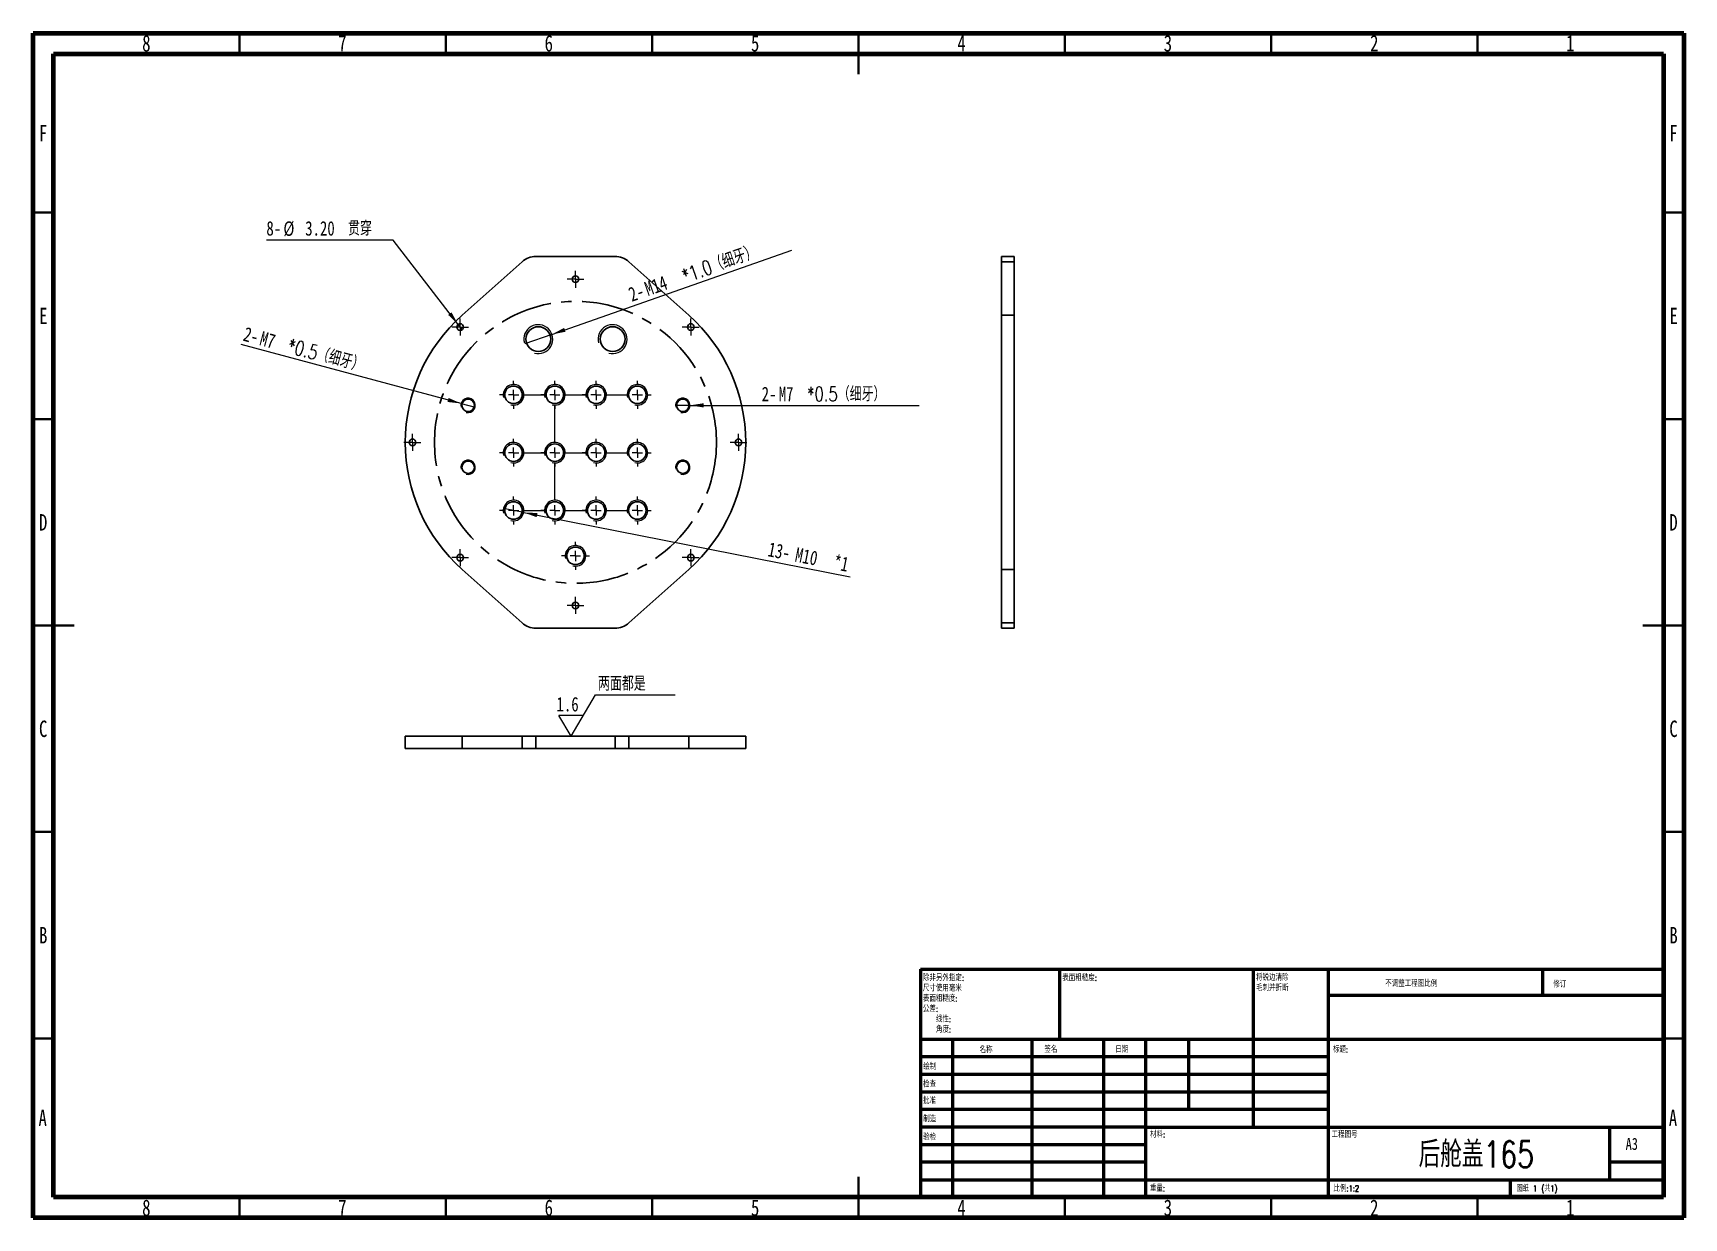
# Model space of a CAD drawing. Header units: millimetres. Extents: x 15 to 415, y 5 to 292.
import ezdxf

# ---------------------------------------------------------------- set-up
doc = ezdxf.new("R2010")
doc.units = ezdxf.units.MM
doc.linetypes.add('CENTERX2', pattern=[20.32, 12.7, -2.54, 2.54, -2.54])
doc.styles.add('SLDTEXTSTYLE0', font='TXT', dxfattribs={"width": 0.75})
doc.styles.add('SLDTEXTSTYLE1', font='TXT', dxfattribs={"width": 0.75, "bigfont": 'bigfont'})
doc.styles.add('SLDTEXTSTYLE2', font='TXT', dxfattribs={"width": 0.694444, "bigfont": 'bigfont'})
doc.dimstyles.new('SLDDIMSTYLE0', dxfattribs={"dimtxt": 3.5, "dimasz": 3.302, "dimexe": 0, "dimexo": 0.0625, "dimgap": 0.875, "dimtad": 1, "dimlfac": 2, "dimrnd": 1e-09, "dimzin": 12, "dimdsep": 46, "dimtxsty": 'SLDTEXTSTYLE0', "dimblk1": 'NONE', "dimsah": 1, "dimcen": 0, "dimadec": 0, "dimazin": 3, "dimtfac": 1, "dimtmove": 0, "dimatfit": 3, "dimldrblk": 'NONE', "dimfxl": 0, "dimfrac": 2, "dimtolj": 1, "dimtzin": 12, "dimarcsym": 0})
doc.dimstyles.new('SLDDIMSTYLE1', dxfattribs={"dimtxt": 3.5, "dimasz": 3.302, "dimexe": 0, "dimexo": 0.0625, "dimgap": 0.875, "dimtad": 0, "dimtih": 1, "dimtoh": 1, "dimlfac": 2, "dimrnd": 1e-09, "dimzin": 4, "dimdsep": 46, "dimtxsty": 'SLDTEXTSTYLE0', "dimblk1": 'NONE', "dimsah": 1, "dimcen": 0, "dimadec": 0, "dimazin": 1, "dimtfac": 1, "dimtmove": 0, "dimatfit": 3, "dimldrblk": 'NONE', "dimfxl": 0, "dimfrac": 2, "dimtolj": 1, "dimtzin": 12, "dimarcsym": 0})
doc.dimstyles.new('SLDDIMSTYLE2', dxfattribs={"dimtxt": 3.5, "dimasz": 3.302, "dimexe": 0, "dimexo": 0.0625, "dimgap": 0.875, "dimtad": 1, "dimlfac": 2, "dimrnd": 1e-09, "dimzin": 12, "dimdsep": 46, "dimtxsty": 'SLDTEXTSTYLE0', "dimblk1": 'NONE', "dimsah": 1, "dimcen": 0, "dimadec": 0, "dimazin": 3, "dimtfac": 1, "dimtmove": 0, "dimatfit": 3, "dimldrblk": 'NONE', "dimfxl": 0, "dimfrac": 2, "dimtolj": 1, "dimtzin": 12, "dimarcsym": 0})

# ---------------------------------------------------------------- blocks, each defined once
blk = doc.blocks.new('_D')
at = {"color": 7, "linetype": 'Continuous', "lineweight": 0}
for q in [(128.97, 176.84), (213.01, 160.32)]:
    blk.add_line((133.88, 175.88), q, dxfattribs=at)
at = {"color": 7, "linetype": 'Continuous', "lineweight": 18}
blk.add_solid([(133.88, 175.88), (137.02, 174.74), (137.22, 175.74)], dxfattribs=at)
at = {"color": 7, "linetype": 'Continuous', "lineweight": 18, "char_height": 3.5, "attachment_point": 1, "rotation": 348.8753, "style": 'SLDTEXTSTYLE0'}
for s, insert in [('13-', (193.51, 168.75)), ('M10', (200.11, 167.45)), ('*1', (209.39, 165.63))]:
    blk.add_mtext(s, dxfattribs=dict(at, insert=insert))
blk = doc.blocks.new('_None')
blk = doc.blocks.new('_D_1')
at = {"color": 7, "linetype": 'Continuous', "lineweight": 0}
for p, q in [((102.22, 241.87), (71.54, 241.87)), ((118.01, 221.42), (102.22, 241.87)), ((118.99, 220.16), (118.01, 221.42))]:
    blk.add_line(p, q, dxfattribs=at)
at = {"color": 7, "linetype": 'Continuous', "lineweight": 18}
blk.add_solid([(118.01, 221.42), (116.39, 224.35), (115.59, 223.73)], dxfattribs=at)
at = {"color": 7, "linetype": 'Continuous', "lineweight": 18, "char_height": 3.5, "attachment_point": 1}
for s, insert, style in [('8-', (71.54, 246.44), 'SLDTEXTSTYLE0'), ('%%c', (75.67, 246.38), 'SLDTEXTSTYLE0'), ('3.20', (80.95, 246.44), 'SLDTEXTSTYLE0'), ('贯穿', (91.32, 246.44), 'SLDTEXTSTYLE1')]:
    blk.add_mtext(s, dxfattribs=dict(at, insert=insert, style=style))
blk = doc.blocks.new('_D_2')
at = {"color": 7, "linetype": 'Continuous', "lineweight": 0}
for q in [(198.83, 239.43), (134.12, 216.7)]:
    blk.add_line((140.73, 219.02), q, dxfattribs=at)
at = {"color": 7, "linetype": 'Continuous', "lineweight": 18}
blk.add_solid([(140.73, 219.02), (144.01, 219.64), (143.68, 220.59)], dxfattribs=at)
at = {"color": 7, "linetype": 'Continuous', "lineweight": 18, "char_height": 3.5, "attachment_point": 1, "rotation": 19.3567}
for s, insert, style in [('*1.0（细牙）', (171.75, 234.7), 'SLDTEXTSTYLE1'), ('M14', (162.83, 231.56), 'SLDTEXTSTYLE0'), ('2-', (158.92, 230.19), 'SLDTEXTSTYLE0')]:
    blk.add_mtext(s, dxfattribs=dict(at, insert=insert, style=style))
blk = doc.blocks.new('_D_3')
at = {"color": 7, "linetype": 'Continuous', "lineweight": 0}
for q in [(170.68, 201.82), (229.67, 201.82)]:
    blk.add_line((174.18, 201.82), q, dxfattribs=at)
at = {"color": 7, "linetype": 'Continuous', "lineweight": 18}
blk.add_solid([(174.18, 201.82), (177.48, 201.31), (177.48, 202.33)], dxfattribs=at)
at = {"color": 7, "linetype": 'Continuous', "lineweight": 18, "char_height": 3.5, "attachment_point": 1}
for s, insert, style in [('2-', (191.54, 206.32), 'SLDTEXTSTYLE0'), ('M7', (195.68, 206.32), 'SLDTEXTSTYLE0'), ('*0.5（细牙）', (202.55, 206.32), 'SLDTEXTSTYLE1')]:
    blk.add_mtext(s, dxfattribs=dict(at, insert=insert, style=style))
blk = doc.blocks.new('_D_4')
at = {"color": 7, "linetype": 'Continuous', "lineweight": 0}
for q in [(65.43, 216.56), (122.12, 201.37)]:
    blk.add_line((118.74, 202.27), q, dxfattribs=at)
at = {"color": 7, "linetype": 'Continuous', "lineweight": 18}
blk.add_solid([(118.74, 202.27), (115.68, 203.62), (115.42, 202.64)], dxfattribs=at)
at = {"color": 7, "linetype": 'Continuous', "lineweight": 18, "char_height": 3.5, "attachment_point": 1, "rotation": 345}
for s, insert, style in [('2-', (66.6, 220.91), 'SLDTEXTSTYLE0'), ('M7', (70.59, 219.84), 'SLDTEXTSTYLE0'), ('*0.5（细牙）', (77.23, 218.06), 'SLDTEXTSTYLE1')]:
    blk.add_mtext(s, dxfattribs=dict(at, insert=insert, style=style))
blk = doc.blocks.new('SW_CENTERMARKSYMBOL_0')
at = {"color": 0, "linetype": 'Continuous', "lineweight": 18}
for p, q in [((-1.25, 0), (-2.05, 0)), ((0, 0), (-1.25, 0)), ((0, 1.25), (0, 2.05)), ((0, 0), (0, 1.25)), ((0, 0), (0, -1.25)), ((0, 0), (1.25, 0)), ((1.25, 0), (2.05, 0)), ((0, -1.25), (0, -2.05))]:
    blk.add_line(p, q, dxfattribs=at)
blk = doc.blocks.new('SW_CENTERMARKSYMBOL_1')
at = {"color": 0, "linetype": 'Continuous', "lineweight": 18}
for p, q in [((-1.25, 0), (-2.05, 0)), ((0, 0), (-1.25, 0)), ((0, 1.25), (0, 2.05)), ((0, 0), (0, 1.25)), ((0, 0), (0, -1.25)), ((0, 0), (1.25, 0)), ((1.25, 0), (2.05, 0)), ((0, -1.25), (0, -2.05))]:
    blk.add_line(p, q, dxfattribs=at)
blk = doc.blocks.new('SW_CENTERMARKSYMBOL_2')
at = {"color": 0, "linetype": 'Continuous', "lineweight": 18}
for p, q in [((-1.25, 0), (-2.05, 0)), ((0, 0), (-1.25, 0)), ((0, 1.25), (0, 2.05)), ((0, 0), (0, 1.25)), ((0, 0), (0, -1.25)), ((0, 0), (1.25, 0)), ((1.25, 0), (2.05, 0)), ((0, -1.25), (0, -2.05))]:
    blk.add_line(p, q, dxfattribs=at)
blk = doc.blocks.new('SW_CENTERMARKSYMBOL_3')
at = {"color": 0, "linetype": 'Continuous', "lineweight": 18}
for p, q in [((-1.25, 0), (-2.05, 0)), ((0, 0), (-1.25, 0)), ((0, 1.25), (0, 2.05)), ((0, 0), (0, 1.25)), ((0, 0), (0, -1.25)), ((0, 0), (1.25, 0)), ((1.25, 0), (2.05, 0)), ((0, -1.25), (0, -2.05))]:
    blk.add_line(p, q, dxfattribs=at)
blk = doc.blocks.new('SW_CENTERMARKSYMBOL_4')
at = {"color": 0, "linetype": 'Continuous', "lineweight": 18}
for p, q in [((-1.25, 0), (-2.05, 0)), ((0, 0), (-1.25, 0)), ((0, 1.25), (0, 2.05)), ((0, 0), (0, 1.25)), ((0, 0), (0, -1.25)), ((0, 0), (1.25, 0)), ((1.25, 0), (2.05, 0)), ((0, -1.25), (0, -2.05))]:
    blk.add_line(p, q, dxfattribs=at)
blk = doc.blocks.new('SW_CENTERMARKSYMBOL_5')
at = {"color": 0, "linetype": 'Continuous', "lineweight": 18}
for p, q in [((-1.25, 0), (-2.05, 0)), ((0, 0), (-1.25, 0)), ((0, 1.25), (0, 2.05)), ((0, 0), (0, 1.25)), ((0, 0), (0, -1.25)), ((0, 0), (1.25, 0)), ((1.25, 0), (2.05, 0)), ((0, -1.25), (0, -2.05))]:
    blk.add_line(p, q, dxfattribs=at)
blk = doc.blocks.new('SW_CENTERMARKSYMBOL_6')
at = {"color": 0, "linetype": 'Continuous', "lineweight": 18}
for p, q in [((-1.25, 0), (-2.05, 0)), ((0, 0), (-1.25, 0)), ((0, 1.25), (0, 2.05)), ((0, 0), (0, 1.25)), ((0, 0), (0, -1.25)), ((0, 0), (1.25, 0)), ((1.25, 0), (2.05, 0)), ((0, -1.25), (0, -2.05))]:
    blk.add_line(p, q, dxfattribs=at)
blk = doc.blocks.new('SW_CENTERMARKSYMBOL_7')
at = {"color": 0, "linetype": 'Continuous', "lineweight": 18}
for p, q in [((-1.25, 0), (-2.05, 0)), ((0, 0), (-1.25, 0)), ((0, 1.25), (0, 2.05)), ((0, 0), (0, 1.25)), ((0, 0), (0, -1.25)), ((0, 0), (1.25, 0)), ((1.25, 0), (2.05, 0)), ((0, -1.25), (0, -2.05))]:
    blk.add_line(p, q, dxfattribs=at)
blk = doc.blocks.new('SW_CENTERMARKSYMBOL_8')
at = {"color": 0, "linetype": 'Continuous', "lineweight": 18}
for p, q in [((-2.5, 0), (-3.375, 0)), ((0, 0), (-1.25, 0)), ((0, 2.5), (0, 3.375)), ((0, 0), (0, 1.25)), ((0, 0), (0, -1.25)), ((0, 0), (1.25, 0)), ((2.5, 0), (3.375, 0)), ((-2.5, -14), (-3.375, -14)), ((0, -14), (-1.25, -14)), ((0, -14), (0, -12.75)), ((0, -14), (0, -15.25)), ((0, -14), (1.25, -14)), ((2.5, -14), (3.375, -14)), ((-2.5, -28), (-3.375, -28)), ((0, -28), (-1.25, -28)), ((0, -28), (0, -26.75)), ((0, -28), (0, -29.25)), ((0, -28), (1.25, -28)), ((2.5, -28), (3.375, -28)), ((0, -30.5), (0, -31.375))]:
    blk.add_line(p, q, dxfattribs=at)
at = {"color": 0, "linetype": 'CENTERX2', "lineweight": 18}
for p, q in [((0, -11.5), (0, -2.5)), ((0, -25.5), (0, -16.5))]:
    blk.add_line(p, q, dxfattribs=at)
blk = doc.blocks.new('SW_CENTERMARKSYMBOL_9')
at = {"color": 0, "linetype": 'Continuous', "lineweight": 18}
for p, q in [((-22.5, 0), (-23.375, 0)), ((-20, 0), (-21.25, 0)), ((-20, 2.5), (-20, 3.375)), ((-20, 0), (-20, 1.25)), ((-20, 0), (-20, -1.25)), ((-20, 0), (-18.75, 0)), ((-12.5, 0), (-13.375, 0)), ((-10, 0), (-11.25, 0)), ((-10, 0), (-11.25, 0)), ((-10, 2.5), (-10, 3.375)), ((-10, 0), (-10, 1.25)), ((-10, 0), (-10, 1.25)), ((-10, 0), (-10, -1.25)), ((-10, 0), (-8.75, 0)), ((-10, 0), (-10, -1.25)), ((-10, 0), (-8.75, 0)), ((-7.5, 0), (-6.625, 0)), ((-2.5, 0), (-3.375, 0)), ((0, 0), (-1.25, 0)), ((0, 0), (-1.25, 0)), ((0, 2.5), (0, 3.375)), ((0, 0), (0, 1.25)), ((0, 0), (0, 1.25)), ((0, 0), (0, -1.25)), ((0, 0), (1.25, 0)), ((0, 0), (0, -1.25)), ((0, 0), (1.25, 0)), ((2.5, 0), (3.375, 0)), ((10, 0), (8.75, 0)), ((10, 2.5), (10, 3.375)), ((10, 0), (10, 1.25)), ((10, 0), (10, -1.25)), ((10, 0), (11.25, 0)), ((12.5, 0), (13.375, 0)), ((-20, -2.5), (-20, -3.375)), ((-10, -2.5), (-10, -3.375)), ((0, -2.5), (0, -3.375)), ((10, -2.5), (10, -3.375))]:
    blk.add_line(p, q, dxfattribs=at)
at = {"color": 0, "linetype": 'CENTERX2', "lineweight": 18}
for p, q in [((-17.5, 0), (-12.5, 0)), ((-7.5, 0), (-2.5, 0)), ((2.5, 0), (7.5, 0))]:
    blk.add_line(p, q, dxfattribs=at)
blk = doc.blocks.new('SW_CENTERMARKSYMBOL_10')
at = {"color": 0, "linetype": 'Continuous', "lineweight": 18}
for p, q in [((-22.5, 0), (-23.375, 0)), ((-20, 0), (-21.25, 0)), ((-20, 2.5), (-20, 3.375)), ((-20, 0), (-20, 1.25)), ((-20, 0), (-20, -1.25)), ((-20, 0), (-18.75, 0)), ((-12.5, 0), (-13.375, 0)), ((-10, 0), (-11.25, 0)), ((-10, 0), (-11.25, 0)), ((-10, 2.5), (-10, 3.375)), ((-10, 0), (-10, 1.25)), ((-10, 0), (-10, 1.25)), ((-10, 0), (-10, -1.25)), ((-10, 0), (-8.75, 0)), ((-10, 0), (-10, -1.25)), ((-10, 0), (-8.75, 0)), ((-7.5, 0), (-6.625, 0)), ((-2.5, 0), (-3.375, 0)), ((0, 0), (-1.25, 0)), ((0, 0), (-1.25, 0)), ((0, 2.5), (0, 3.375)), ((0, 0), (0, 1.25)), ((0, 0), (0, 1.25)), ((0, 0), (0, -1.25)), ((0, 0), (1.25, 0)), ((0, 0), (0, -1.25)), ((0, 0), (1.25, 0)), ((2.5, 0), (3.375, 0)), ((10, 0), (8.75, 0)), ((10, 2.5), (10, 3.375)), ((10, 0), (10, 1.25)), ((10, 0), (10, -1.25)), ((10, 0), (11.25, 0)), ((12.5, 0), (13.375, 0)), ((-20, -2.5), (-20, -3.375)), ((-10, -2.5), (-10, -3.375)), ((0, -2.5), (0, -3.375)), ((10, -2.5), (10, -3.375))]:
    blk.add_line(p, q, dxfattribs=at)
at = {"color": 0, "linetype": 'CENTERX2', "lineweight": 18}
for p, q in [((-17.5, 0), (-12.5, 0)), ((-7.5, 0), (-2.5, 0)), ((2.5, 0), (7.5, 0))]:
    blk.add_line(p, q, dxfattribs=at)
blk = doc.blocks.new('SW_CENTERMARKSYMBOL_11')
at = {"color": 0, "linetype": 'Continuous', "lineweight": 18}
for p, q in [((-22.5, 0), (-23.375, 0)), ((-20, 0), (-21.25, 0)), ((-20, 2.5), (-20, 3.375)), ((-20, 0), (-20, 1.25)), ((-20, 0), (-20, -1.25)), ((-20, 0), (-18.75, 0)), ((-12.5, 0), (-13.375, 0)), ((-10, 0), (-11.25, 0)), ((-10, 0), (-11.25, 0)), ((-10, 2.5), (-10, 3.375)), ((-10, 0), (-10, 1.25)), ((-10, 0), (-10, 1.25)), ((-10, 0), (-10, -1.25)), ((-10, 0), (-8.75, 0)), ((-10, 0), (-10, -1.25)), ((-10, 0), (-8.75, 0)), ((-7.5, 0), (-6.625, 0)), ((-2.5, 0), (-3.375, 0)), ((0, 0), (-1.25, 0)), ((0, 0), (-1.25, 0)), ((0, 2.5), (0, 3.375)), ((0, 0), (0, 1.25)), ((0, 0), (0, 1.25)), ((0, 0), (0, -1.25)), ((0, 0), (1.25, 0)), ((0, 0), (0, -1.25)), ((0, 0), (1.25, 0)), ((2.5, 0), (3.375, 0)), ((10, 0), (8.75, 0)), ((10, 2.5), (10, 3.375)), ((10, 0), (10, 1.25)), ((10, 0), (10, -1.25)), ((10, 0), (11.25, 0)), ((12.5, 0), (13.375, 0)), ((-20, -2.5), (-20, -3.375)), ((-10, -2.5), (-10, -3.375)), ((0, -2.5), (0, -3.375)), ((10, -2.5), (10, -3.375))]:
    blk.add_line(p, q, dxfattribs=at)
at = {"color": 0, "linetype": 'CENTERX2', "lineweight": 18}
for p, q in [((-17.5, 0), (-12.5, 0)), ((-7.5, 0), (-2.5, 0)), ((2.5, 0), (7.5, 0))]:
    blk.add_line(p, q, dxfattribs=at)
blk = doc.blocks.new('SW_CENTERMARKSYMBOL_12')
at = {"color": 0, "linetype": 'Continuous', "lineweight": 18}
for p, q in [((-2.5, 0), (-3.375, 0)), ((0, 0), (-1.25, 0)), ((0, 2.5), (0, 3.375)), ((0, 0), (0, 1.25)), ((0, 0), (0, -1.25)), ((0, 0), (1.25, 0)), ((2.5, 0), (3.375, 0)), ((0, -2.5), (0, -3.375))]:
    blk.add_line(p, q, dxfattribs=at)
blk = doc.blocks.new('SW_SFSYMBOL_0')
at = {"color": 0, "linetype": 'Continuous', "lineweight": 0}
for p, q in [((-6.54, -10), (-0.65, 0)), ((-0.65, 0), (18.67, 0)), ((-6.54, -10), (-9.49, -5)), ((-3.6, -5), (-9.49, -5))]:
    blk.add_line(p, q, dxfattribs=at)
at = {"color": 0, "linetype": 'Continuous', "lineweight": 0, "char_height": 3.5, "attachment_point": 1}
for s, insert, style in [('两面都是', (0, 4.51), 'SLDTEXTSTYLE1'), ('1.6', (-10.06, -0.49), 'SLDTEXTSTYLE0')]:
    blk.add_mtext(s, dxfattribs=dict(at, insert=insert, style=style))

msp = doc.modelspace()

# ---------------------------------------------------------------- linework, layer by layer
at = {"color": 7, "linetype": 'Continuous', "lineweight": 70}
for p, q in [((15, 5), (15, 292)), ((15, 292), (415, 292)), ((415, 292), (415, 5)), ((20, 10), (20, 287)), ((20, 287), (410, 287)), ((410, 287), (410, 10)), ((410, 10), (20, 10)), ((415, 5), (15, 5))]:
    msp.add_line(p, q, dxfattribs=at)
at = {"color": 7, "linetype": 'Continuous', "lineweight": 35}
for p, q in [((65, 287), (65, 292)), ((115, 287), (115, 292)), ((165, 287), (165, 292)), ((215, 292), (215, 282)), ((215, 287), (215, 292)), ((265, 287), (265, 292)), ((315, 287), (315, 292)), ((365, 287), (365, 292)), ((20, 248.5), (15, 248.5)), ((410, 248.5), (415, 248.5)), ((20, 198.5), (15, 198.5)), ((410, 198.5), (415, 198.5)), ((15, 148.5), (25, 148.5)), ((20, 148.5), (15, 148.5)), ((415, 148.5), (405, 148.5)), ((410, 148.5), (415, 148.5)), ((20, 98.5), (15, 98.5)), ((410, 98.5), (415, 98.5)), ((20, 48.5), (15, 48.5)), ((410, 48.5), (415, 48.5)), ((215, 5), (215, 15)), ((65, 10), (65, 5)), ((115, 10), (115, 5)), ((165, 10), (165, 5)), ((215, 10), (215, 5)), ((265, 10), (265, 5)), ((315, 10), (315, 5)), ((365, 10), (365, 5))]:
    msp.add_line(p, q, dxfattribs=at)
at = {"color": 7, "linetype": 'Continuous', "lineweight": 25}
for p, q in [((133.5054, 236.5939), (118.988, 223.6608)), ((136.8313, 237.8605), (156.023, 237.8605)), ((159.3489, 236.5939), (173.8663, 223.6608)), ((249.6822, 237.8605), (252.6822, 237.8605)), ((249.6822, 236.5939), (249.6822, 237.8605)), ((252.6822, 236.5939), (249.6822, 236.5939)), ((249.6822, 236.5939), (249.6822, 223.6608)), ((252.6822, 237.8605), (252.6822, 236.5939)), ((252.6822, 236.5939), (252.6822, 223.6608)), ((249.6822, 162.0602), (249.6822, 223.6608)), ((249.6822, 223.6608), (252.6822, 223.6608)), ((252.6822, 162.0602), (252.6822, 223.6608)), ((133.5054, 149.1272), (118.988, 162.0602)), ((159.3489, 149.1272), (173.8663, 162.0602)), ((249.6822, 162.0602), (252.6822, 162.0602)), ((249.6822, 149.1272), (249.6822, 162.0602)), ((252.6822, 149.1272), (252.6822, 162.0602)), ((249.6822, 149.1272), (252.6822, 149.1272)), ((249.6822, 147.8605), (249.6822, 149.1272)), ((252.6822, 149.1272), (252.6822, 147.8605)), ((136.8313, 147.8605), (156.023, 147.8605)), ((252.6822, 147.8605), (249.6822, 147.8605)), ((105.1771, 121.6811), (105.1771, 118.6811)), ((105.1771, 121.6811), (118.988, 121.6811)), ((118.988, 121.6811), (118.988, 118.6811)), ((133.5054, 121.6811), (118.988, 121.6811)), ((133.5054, 118.6811), (133.5054, 121.6811)), ((133.5054, 121.6811), (136.8313, 121.6811)), ((136.8313, 121.6811), (136.8313, 118.6811)), ((136.8313, 121.6811), (156.023, 121.6811)), ((156.023, 118.6811), (156.023, 121.6811)), ((156.023, 121.6811), (159.3489, 121.6811)), ((159.3489, 121.6811), (159.3489, 118.6811)), ((159.3489, 121.6811), (173.8663, 121.6811)), ((173.8663, 121.6811), (173.8663, 118.6811)), ((173.8663, 121.6811), (187.6771, 121.6811)), ((187.6771, 118.6811), (187.6771, 121.6811)), ((105.1771, 118.6811), (118.988, 118.6811)), ((133.5054, 118.6811), (118.988, 118.6811)), ((136.8313, 118.6811), (133.5054, 118.6811)), ((136.8313, 118.6811), (156.023, 118.6811)), ((159.3489, 118.6811), (156.023, 118.6811)), ((159.3489, 118.6811), (173.8663, 118.6811)), ((173.8663, 118.6811), (187.6771, 118.6811))]:
    msp.add_line(p, q, dxfattribs=at)
at = {"color": 7, "linetype": 'Continuous', "lineweight": 50}
for p, q in [((230, 65.25), (410, 65.25)), ((230, 65.25), (230, 10)), ((263.8, 48.25), (263.8, 65.25)), ((310.6, 65.25), (310.6, 27)), ((328.8, 65.25), (328.8, 10)), ((380.8, 58.875), (380.8, 65.25)), ((410, 58.875), (328.8, 58.875)), ((410, 48.25), (230, 48.25)), ((237.8, 48.25), (237.8, 10)), ((256.991, 48.25), (256.991, 10)), ((274.3989, 48.25), (274.3989, 10)), ((284.6, 10), (284.6, 48.25)), ((295, 31.25), (295, 48.25)), ((328.8, 44), (230, 44)), ((328.8, 39.75), (230, 39.75)), ((328.8, 35.5), (230, 35.5)), ((328.8, 31.25), (230, 31.25)), ((284.6, 27), (230, 27)), ((284.6, 27), (410, 27)), ((397, 14.25), (397, 27)), ((284.6, 22.7499), (230, 22.7499)), ((284.6, 18.5), (230, 18.5)), ((410, 18.5), (397, 18.5)), ((230, 14.25), (410, 14.25)), ((373, 10), (373, 14.25))]:
    msp.add_line(p, q, dxfattribs=at)
at = {"color": 7, "linetype": 'Continuous', "lineweight": 25}
for centre, radius in [((146.4271, 232.3605), 0.8), ((118.4964, 220.7912), 0.8), ((137.4271, 217.8605), 3), ((155.4271, 217.8605), 3), ((174.3579, 220.7912), 0.8), ((131.4271, 204.3605), 2.125), ((141.4271, 204.3605), 2.125), ((151.4271, 204.3605), 2.125), ((161.4271, 204.3605), 2.125), ((120.4271, 201.8188), 1.5), ((172.4271, 201.8188), 1.5), ((106.9271, 192.8605), 0.8), ((131.4271, 190.3605), 2.125), ((141.4271, 190.3605), 2.125), ((151.4271, 190.3605), 2.125), ((161.4271, 190.3605), 2.125), ((185.9271, 192.8605), 0.8), ((120.4271, 186.8188), 1.5), ((172.4271, 186.8188), 1.5), ((131.4271, 176.3605), 2.125), ((141.4271, 176.3605), 2.125), ((151.4271, 176.3605), 2.125), ((161.4271, 176.3605), 2.125), ((118.4964, 164.9298), 0.8), ((146.4271, 165.3605), 2.125), ((174.3579, 164.9298), 0.8), ((146.4271, 153.3605), 0.8)]:
    msp.add_circle(centre, radius, dxfattribs=at)
at = {"color": 7, "linetype": 'CENTERX2'}
msp.add_circle((146.4271, 192.8605), 34.15, dxfattribs=at)
at = {"color": 7, "linetype": 'Continuous', "lineweight": 25}
for centre, radius, start, end in [((136.8313, 232.8605), 5, 90, 131.69696), ((156.023, 232.8605), 5, 48.30304, 90), ((146.4271, 192.8605), 41.25, 131.69696, 228.30304), ((146.4271, 192.8605), 41.25, 311.69696, 48.30304), ((136.8313, 152.8605), 5, 228.30304, 270), ((156.023, 152.8605), 5, 270, 311.69696)]:
    msp.add_arc(centre, radius, start, end, dxfattribs=at)
at = {"color": 7, "linetype": 'Continuous', "lineweight": 18}
for centre, radius in [((137.4271, 217.8605), 3.5), ((155.4271, 217.8605), 3.5), ((131.4271, 204.3605), 2.5), ((141.4271, 204.3605), 2.5), ((151.4271, 204.3605), 2.5), ((161.4271, 204.3605), 2.5), ((120.4271, 201.8188), 1.75), ((172.4271, 201.8188), 1.75), ((131.4271, 190.3605), 2.5), ((141.4271, 190.3605), 2.5), ((151.4271, 190.3605), 2.5), ((161.4271, 190.3605), 2.5), ((120.4271, 186.8188), 1.75), ((172.4271, 186.8188), 1.75), ((131.4271, 176.3605), 2.5), ((141.4271, 176.3605), 2.5), ((151.4271, 176.3605), 2.5), ((161.4271, 176.3605), 2.5), ((146.4271, 165.3605), 2.5)]:
    msp.add_arc(centre, radius, 255, 195, dxfattribs=at)

# ---------------------------------------------------------------- block references
at = {"color": 7, "linetype": 'Continuous', "lineweight": 0}
for name, p in [('SW_CENTERMARKSYMBOL_7', (146.4271, 232.3605)), ('SW_CENTERMARKSYMBOL_6', (118.4964, 220.7912)), ('SW_CENTERMARKSYMBOL_0', (174.3579, 220.7912)), ('SW_CENTERMARKSYMBOL_11', (151.4271, 204.3605)), ('SW_CENTERMARKSYMBOL_8', (141.4271, 204.3605)), ('SW_CENTERMARKSYMBOL_5', (106.9271, 192.8605)), ('SW_CENTERMARKSYMBOL_9', (151.4271, 190.3605)), ('SW_CENTERMARKSYMBOL_1', (185.9271, 192.8605)), ('SW_CENTERMARKSYMBOL_10', (151.4271, 176.3605)), ('SW_CENTERMARKSYMBOL_12', (146.4271, 165.3605)), ('SW_CENTERMARKSYMBOL_4', (118.4964, 164.9298)), ('SW_CENTERMARKSYMBOL_2', (174.3579, 164.9298)), ('SW_CENTERMARKSYMBOL_3', (146.4271, 153.3605)), ('SW_SFSYMBOL_0', (151.9006, 131.6806))]:
    msp.add_blockref(name, p, dxfattribs=at)

# ---------------------------------------------------------------- texts
for s, insert, char_height, attachment_point, style in [('8', (42.46, 291.5044), 3.9687, 2, 'SLDTEXTSTYLE0'), ('7', (89.96, 291.5044), 3.9687, 2, 'SLDTEXTSTYLE0'), ('6', (139.96, 291.5044), 3.9687, 2, 'SLDTEXTSTYLE0'), ('5', (189.96, 291.5044), 3.9687, 2, 'SLDTEXTSTYLE0'), ('4', (239.96, 291.5044), 3.9687, 2, 'SLDTEXTSTYLE0'), ('3', (289.96, 291.5044), 3.9687, 2, 'SLDTEXTSTYLE0'), ('2', (339.96, 291.5044), 3.9687, 2, 'SLDTEXTSTYLE0'), ('1', (387.46, 291.5044), 3.9687, 2, 'SLDTEXTSTYLE0'), ('F', (17.4577, 269.7161), 3.9687, 2, 'SLDTEXTSTYLE0'), ('F', (412.4577, 269.7161), 3.9687, 2, 'SLDTEXTSTYLE0'), ('E', (17.5078, 225.4661), 3.9687, 2, 'SLDTEXTSTYLE0'), ('E', (412.5078, 225.4661), 3.9687, 2, 'SLDTEXTSTYLE0'), ('D', (17.4527, 175.4661), 3.9687, 2, 'SLDTEXTSTYLE0'), ('D', (412.4527, 175.4661), 3.9687, 2, 'SLDTEXTSTYLE0'), ('C', (17.4587, 125.4661), 3.9687, 2, 'SLDTEXTSTYLE0'), ('C', (412.4587, 125.4661), 3.9687, 2, 'SLDTEXTSTYLE0'), ('B', (17.4706, 75.4661), 3.9687, 2, 'SLDTEXTSTYLE0'), ('B', (412.4706, 75.4661), 3.9687, 2, 'SLDTEXTSTYLE0'), ('除非另外指定:^J尺寸使用毫米^J表面粗糙度:^J公差:^J   线性:^J   角度:', (230.5937, 63.921), 1.5, 1, 'SLDTEXTSTYLE1'), ('表面粗糙度:', (264.3713, 63.9193), 1.5, 1, 'SLDTEXTSTYLE1'), ('将锐边清除^J毛刺并折断', (311.3092, 64.0031), 1.5, 1, 'SLDTEXTSTYLE1'), ('不调整工程图比例', (342.6146, 62.533), 1.5, 1, 'SLDTEXTSTYLE1'), ('修订', (383.3276, 62.3349), 1.5, 1, 'SLDTEXTSTYLE1'), ('名称', (244.3222, 46.5015), 1.5, 1, 'SLDTEXTSTYLE1'), ('签名', (260.0336, 46.5618), 1.5, 1, 'SLDTEXTSTYLE1'), ('日期', (277.2147, 46.5762), 1.5, 1, 'SLDTEXTSTYLE1'), ('标题:', (329.9562, 46.5762), 1.5, 1, 'SLDTEXTSTYLE1'), ('绘制', (230.6847, 42.4297), 1.5, 1, 'SLDTEXTSTYLE1'), ('检查', (230.6236, 38.1544), 1.5, 1, 'SLDTEXTSTYLE1'), ('批准', (230.6216, 34.1768), 1.5, 1, 'SLDTEXTSTYLE1'), ('A', (17.3397, 31.2161), 3.9687, 2, 'SLDTEXTSTYLE0'), ('制造', (230.6822, 29.7337), 1.5, 1, 'SLDTEXTSTYLE1'), ('A', (412.3397, 31.2161), 3.9687, 2, 'SLDTEXTSTYLE0'), ('验检', (230.6769, 25.3496), 1.5, 1, 'SLDTEXTSTYLE1'), ('材料:', (285.6459, 25.9861), 1.5, 1, 'SLDTEXTSTYLE1'), ('工程图号', (329.6287, 25.9861), 1.5, 1, 'SLDTEXTSTYLE1'), ('后舱盖165', (364.6823, 23.6069), 6.35, 2, 'SLDTEXTSTYLE1'), ('A3', (400.8712, 24.4064), 2.91042, 1, 'SLDTEXTSTYLE0'), ('重量:', (285.6178, 12.9493), 1.4986, 1, 'SLDTEXTSTYLE1'), ('比例:1:2', (330.074, 12.9001), 1.5, 1, 'SLDTEXTSTYLE1'), ('图纸 1 (共1)', (374.4783, 12.9001), 1.5, 1, 'SLDTEXTSTYLE2'), ('8', (42.46, 9.4661), 3.9687, 2, 'SLDTEXTSTYLE0'), ('7', (89.96, 9.4661), 3.9687, 2, 'SLDTEXTSTYLE0'), ('6', (139.96, 9.4661), 3.9687, 2, 'SLDTEXTSTYLE0'), ('5', (189.96, 9.4661), 3.9687, 2, 'SLDTEXTSTYLE0'), ('4', (239.96, 9.4661), 3.9687, 2, 'SLDTEXTSTYLE0'), ('3', (289.96, 9.4661), 3.9687, 2, 'SLDTEXTSTYLE0'), ('2', (339.96, 9.4661), 3.9687, 2, 'SLDTEXTSTYLE0'), ('1', (387.46, 9.4661), 3.9687, 2, 'SLDTEXTSTYLE0')]:
    msp.add_mtext(s, dxfattribs=dict(at, insert=insert, char_height=char_height, attachment_point=attachment_point, style=style))

# ---------------------------------------------------------------- dimensions: what is measured, and where the dimension line sits
at = {"color": 7, "linetype": 'Continuous', "lineweight": 18}
dim = msp.add_diameter_dim_2p(p1=(118.9854, 220.1581), p2=(118.0075, 221.4244), text='8-<> 贯穿', dimstyle='SLDDIMSTYLE1', dxfattribs=at)
dim.commit()
dim.dimension.update_dxf_attribs({"geometry": '_D_1', "text_midpoint": (86.0826, 244.6775), "dimtype": 163})
for p1, p2, text, dimstyle, picture, middle in [((134.125, 216.7005), (140.7293, 219.0206), '2-M14*1.0（细牙）', 'SLDDIMSTYLE2', '_D_2', (179.7039, 232.7126)), ((122.1175, 201.3658), (118.7368, 202.2717), '2-M7*0.5（细牙）', 'SLDDIMSTYLE2', '_D_4', (83.7449, 211.6478)), ((170.6771, 201.8188), (174.1771, 201.8188), '2-M7*0.5（细牙）', 'SLDDIMSTYLE2', '_D_3', (210.7061, 201.8188)), ((128.9741, 176.8429), (133.8802, 175.8782), '13-M10*1', 'SLDDIMSTYLE0', '_D', (202.876, 162.3109))]:
    dim = msp.add_diameter_dim_2p(p1=p1, p2=p2, text=text, dimstyle=dimstyle, override={"dimpost": '<>'}, dxfattribs=at)
    dim.commit()
    dim.dimension.update_dxf_attribs({"geometry": picture, "text_midpoint": middle, "dimtype": 163})

doc.saveas('drawing.dxf')
